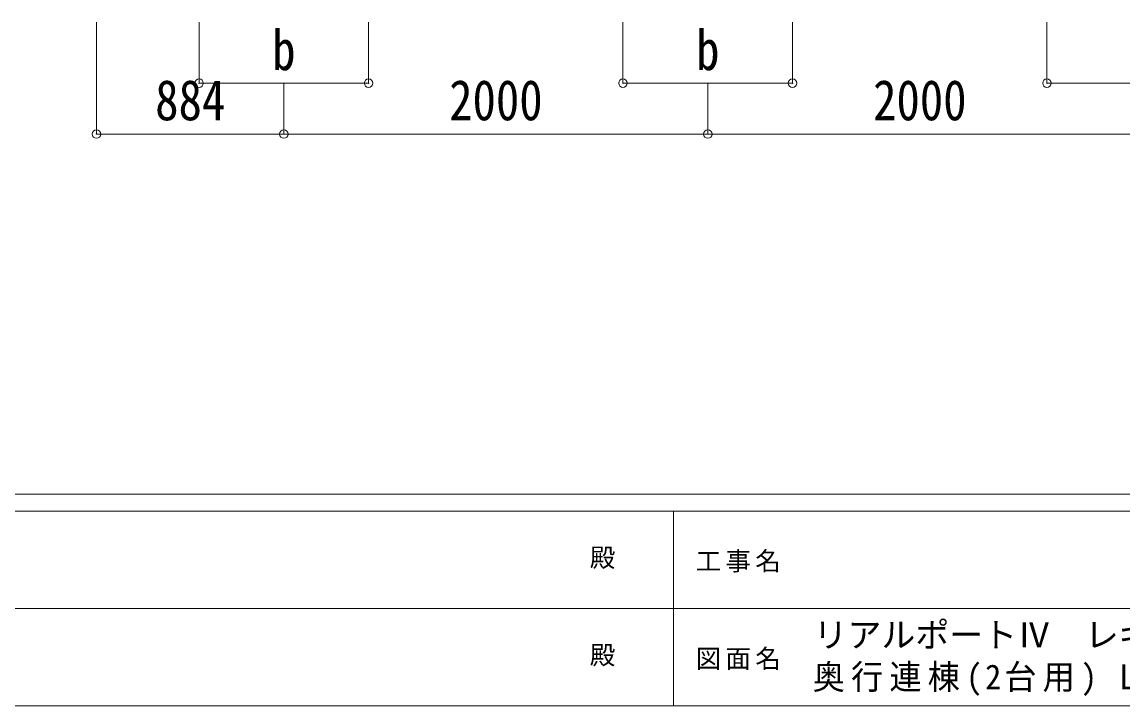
# Model space of a CAD drawing. Units: millimetres at full size, sheet at 1:40. Extents: x -11181 to 11305, y -7804 to 7716.
# Drawn here: x -3609 to 1585, y -7804 to -4575 of the extents above; entities that cross this region are included whole.
import ezdxf
from ezdxf.enums import TextEntityAlignment as Align

# ---------------------------------------------------------------- set-up
doc = ezdxf.new("R2010")
doc.units = ezdxf.units.MM
doc.header["$LTSCALE"] = 40
doc.header["$PDMODE"] = 32
doc.header["$PDSIZE"] = 40
doc.layers.add('0-A_寸法', color=6, linetype='Continuous', lineweight=9)
doc.layers.add('F-0_240', color=7, linetype='Continuous', lineweight=9)
doc.styles.add('ＭＳ ゴシック', font='')
doc.styles.get('ＭＳ ゴシック').set_extended_font_data('MS Gothic')

msp = doc.modelspace()

# ---------------------------------------------------------------- linework, layer by layer
at = {"layer": '0-A_寸法'}
for p, q in [((-3258.13, -5104.13), (-3258.13, -4575.19)), ((-2774.13, -4864.15), (-2774.13, -4575.19)), ((-1974.13, -4864.15), (-1974.13, -4575.19)), ((-774.13, -4864.15), (-774.13, -4575.19)), ((25.87, -4864.15), (25.87, -4575.19)), ((1225.87, -4864.15), (1225.87, -4575.19)), ((-2774.13, -4864.15), (-1974.13, -4864.15)), ((-2374.13, -5104.13), (-2374.13, -4864.15)), ((-774.13, -4864.15), (25.87, -4864.15)), ((-374.13, -5104.13), (-374.13, -4864.15)), ((1225.87, -4864.15), (2025.87, -4864.15)), ((-3258.13, -5104.13), (-2374.13, -5104.13)), ((-2374.13, -5104.13), (-374.13, -5104.13)), ((1625.87, -5104.13), (-374.13, -5104.13))]:
    msp.add_line(p, q, dxfattribs=at)
for p in [(-2774.13, -4864.15), (-1974.13, -4864.15), (-774.13, -4864.15), (25.87, -4864.15), (1225.87, -4864.15), (-3258.13, -5104.13), (-2374.13, -5104.13), (-374.13, -5104.13)]:
    msp.add_point(p, dxfattribs=at)
at = {"layer": 'F-0_240', "color": 5}
for p, q in [((-11180.61, -6803.54), (10739.39, -6803.54)), ((-11180.61, -6883.54), (7183.72, -6883.54)), ((-536.28, -6883.54), (-536.28, -7803.54)), ((-4536.28, -7343.54), (3663.72, -7343.54)), ((-11180.61, -7803.54), (10739.39, -7803.54))]:
    msp.add_line(p, q, dxfattribs=at)

# ---------------------------------------------------------------- texts
at = {"layer": '0-A_寸法', "color": 7, "style": 'ＭＳ ゴシック', "width": 0.85}
for s, p in [('b', (-2429.13, -4859.15)), ('b', (-429.13, -4859.15)), ('884', (-2981.13, -5096.13)), ('2000', (-1594.13, -5096.13)), ('2000', (405.87, -5096.13))]:
    msp.add_text(s, height=190.6, dxfattribs=at).set_placement(p, align=Align.BOTTOM_LEFT)
at = {"layer": 'F-0_240', "style": 'ＭＳ ゴシック'}
for s, height, p in [('殿', 87.98, (-930.57, -7173.54)), ('リアルポートⅣ\u3000レギュラーストロングタイプ', 117.3, (124.97, -7561.39)), ('殿', 87.98, (-930.57, -7633.54))]:
    msp.add_text(s, height=height, dxfattribs=at).set_placement(p, align=Align.BOTTOM_LEFT)
at = {"layer": 'F-0_240', "attachment_point": 7, "style": 'ＭＳ ゴシック'}
for s, insert, char_height in [('\\T1.17;工事名', (-430.81, -7173.54), 87.98), ('\\T1.17;図面名', (-430.81, -7633.54), 87.98), ('\\T1.19;\\W0.95;奥行連棟(2台用)\\~L57+57-W27\\~超ロング柱', (120.88, -7756.06), 117.3)]:
    msp.add_mtext(s, dxfattribs=dict(at, insert=insert, char_height=char_height))

doc.saveas('drawing.dxf')
